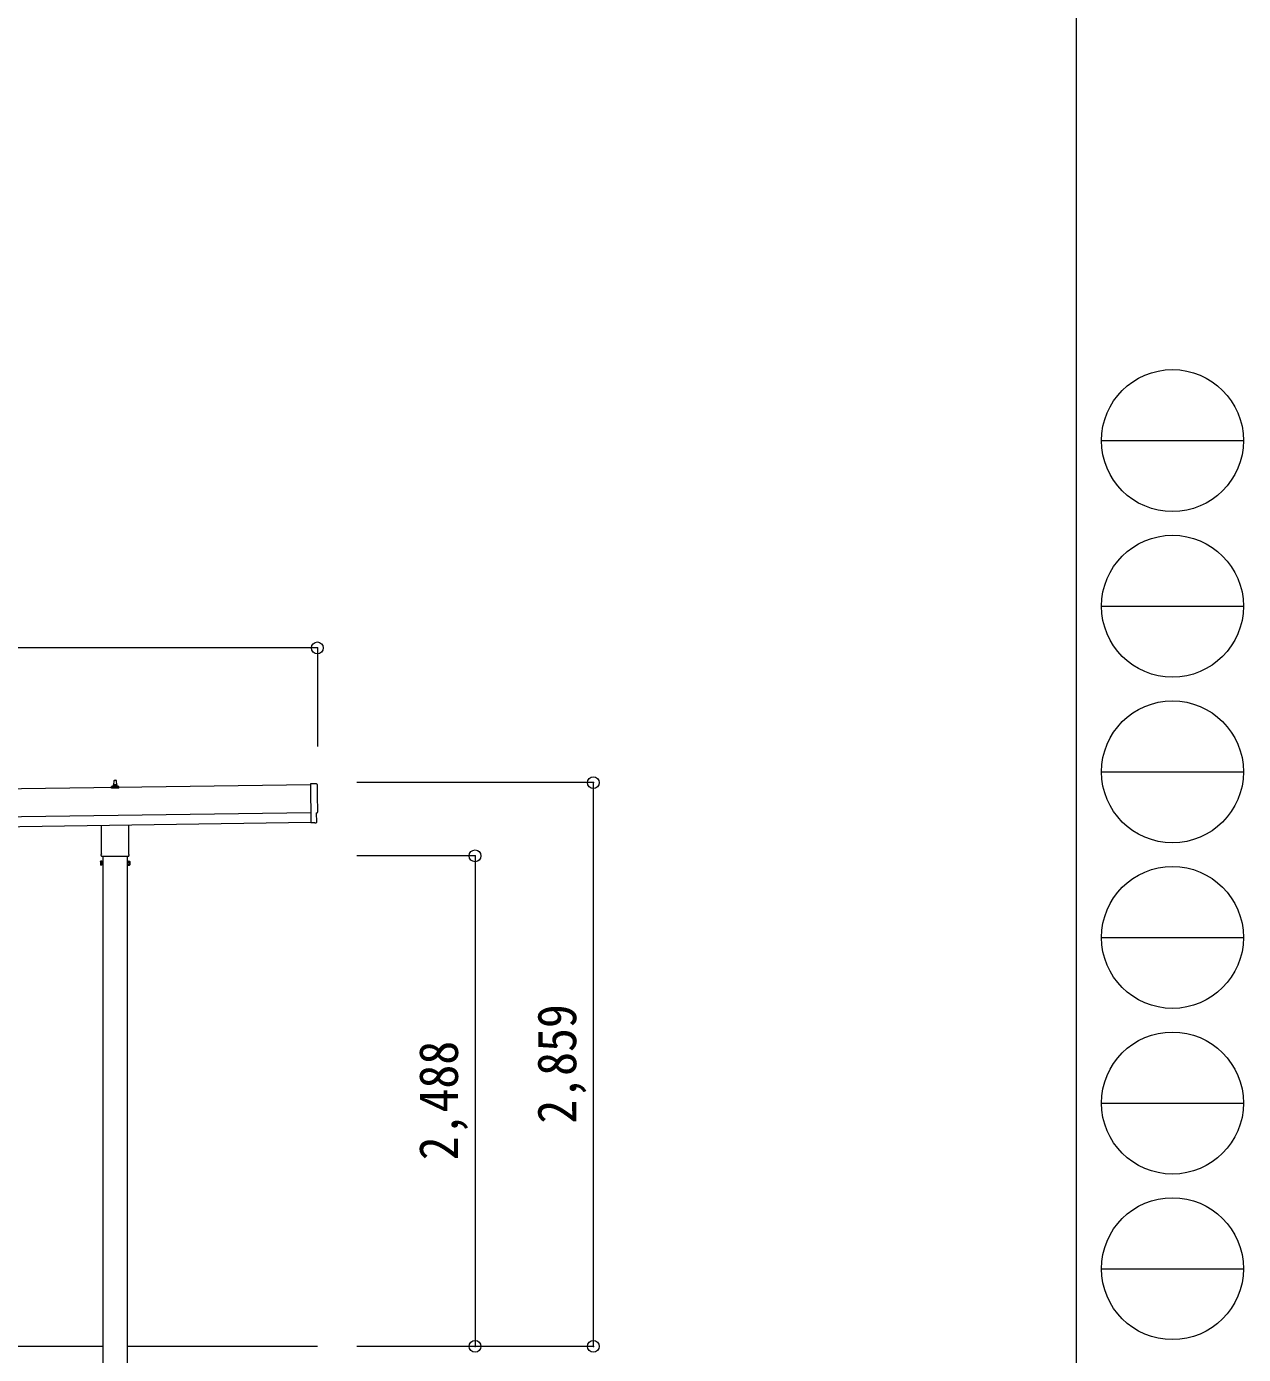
# Model space of a CAD drawing. Units: millimetres at full size, sheet at 1:60. Extents: x -16864 to 16864, y -11640 to 11640.
# Drawn here: x 10691 to 16864, y -6735 to 0 of the extents above; entities that cross this region are included whole.
import ezdxf
from ezdxf.enums import TextEntityAlignment as Align

# ---------------------------------------------------------------- set-up
doc = ezdxf.new("R2010")
doc.units = ezdxf.units.MM
doc.header["$LTSCALE"] = 60
doc.header["$PDMODE"] = 32
doc.header["$PDSIZE"] = 60
for name, color, linetype, lineweight in [('0-2_TEXT1', 4, 'Continuous', 9), ('0-3_SHAPE', 7, 'Continuous', 9), ('0-8_TABLE1', 6, 'Continuous', 9), ('F-0', 7, 'Continuous', 9)]:
    doc.layers.add(name, color=color, linetype=linetype, lineweight=lineweight)
doc.styles.add('ＭＳ ゴシック', font='')
doc.styles.get('ＭＳ ゴシック').set_extended_font_data('MS Gothic')

msp = doc.modelspace()

# ---------------------------------------------------------------- linework, layer by layer
at = {"layer": '0-2_TEXT1'}
for p, q in [((11134.9, -3846.86), (11135.62, -3823.34)), ((11136.62, -3822.36), (11145.17, -3822.36)), ((11146.17, -3823.34), (11146.9, -3846.86)), ((12131.27, -3845.56), (6525.65, -3925.64)), ((11122.65, -3862.36), (11122.65, -3854.65)), ((11159.15, -3862.36), (11122.65, -3862.36)), ((11123.03, -3853.86), (11158.76, -3853.86)), ((11123.41, -3853.67), (11130.13, -3852.04)), ((11130.51, -3851.86), (11151.28, -3851.86)), ((11130.9, -3851.07), (11130.9, -3846.86)), ((11131.9, -3846.86), (11149.9, -3846.86)), ((11150.9, -3851.07), (11150.9, -3846.86)), ((11158.38, -3853.67), (11151.66, -3852.04)), ((11159.15, -3862.36), (11159.15, -3854.65)), ((12131.2, -3840.47), (12134.04, -4039.31)), ((12162.88, -3841.68), (12131.2, -3840.47)), ((6527.65, -4065.62), (12133.27, -3985.54)), ((6528.37, -4115.62), (12133.99, -4035.54)), ((12152.25, -4038.14), (12134.04, -4039.31)), ((12152.92, -4038.76), (12152.25, -4038.14)), ((12153.67, -4039.03), (12160.58, -4038.57)), ((11072.29, -4196.35), (11072.29, -4050.71)), ((11208.89, -4048.75), (11208.89, -4196.35)), ((11066.59, -4234.62), (11067.35, -4233.3)), ((11066.59, -4234.62), (11066.59, -4251.62)), ((11073.59, -4238.21), (11067.35, -4238.21)), ((11070.59, -4205.12), (11070.59, -4199.62)), ((11208.53, -4208.62), (11072.65, -4208.62)), ((11078.09, -4208.62), (11078.09, -7193.97)), ((11203.09, -7193.97), (11203.09, -4208.62)), ((11207.59, -4238.21), (11213.83, -4238.21)), ((11210.59, -4199.62), (11210.59, -4205.12)), ((11214.59, -4234.62), (11213.83, -4233.3)), ((11214.59, -4234.62), (11214.59, -4251.62)), ((11066.59, -4251.62), (11067.35, -4252.93)), ((11073.59, -4248.03), (11067.35, -4248.03)), ((11073.59, -4252.93), (11067.35, -4252.93)), ((11076.09, -4252.32), (11073.59, -4252.32)), ((11205.09, -4252.32), (11207.59, -4252.32)), ((11207.59, -4248.03), (11213.83, -4248.03)), ((11207.59, -4252.93), (11213.83, -4252.93)), ((11214.59, -4251.62), (11213.83, -4252.93))]:
    msp.add_line(p, q, dxfattribs=at)
for points in [[(12163.38, -4035.53), (12162.71, -3988.51), (12163.31, -3988.5)], [(11073.59, -4252.93), (11073.59, -4233.3), (11067.35, -4233.3)], [(11073.59, -4252.32), (11073.59, -4233.92), (11076.09, -4233.92)], [(11207.59, -4252.32), (11207.59, -4233.92), (11205.09, -4233.92)], [(11207.59, -4252.93), (11207.59, -4233.3), (11213.83, -4233.3)]]:
    msp.add_lwpolyline(points, dxfattribs=at)
for points in [[(11076.09, -4253.62), (11076.09, -4232.62), (11078.09, -4232.62), (11078.09, -4253.62)], [(11205.09, -4253.62), (11205.09, -4232.62), (11203.09, -4232.62), (11203.09, -4253.62)]]:
    msp.add_lwpolyline(points, close=True, dxfattribs=at)
for centre, radius, start, end in [((11136.62, -3823.36), 1, 90, 178.60509), ((11145.17, -3823.36), 1, 1.39491, 90), ((11123.65, -3854.65), 1, 103.62699, 180), ((11129.9, -3851.07), 1, 283.62699, 0), ((11134.98, -3847.49), 4.13, 90, 171.17633), ((11131.9, -3847.86), 1, 90, 180), ((11144.23, -3846.86), 4.83, 133.60282, 180), ((11137.56, -3846.86), 4.83, 0, 46.39718), ((11146.81, -3847.49), 4.13, 8.82367, 90), ((11149.9, -3847.86), 1, 0, 90), ((11151.9, -3851.07), 1, 180, 256.37301), ((11158.15, -3854.65), 1, 0, 76.37301), ((12153.6, -4038.03), 1, 227.3164, 273.81435), ((11070.93, -4235.76), 4.34, 145.61575, 214.38425), ((11082.83, -4243.12), 16.24, 162.41205, 197.58795), ((11074.59, -4199.62), 4, 125.09963, 180), ((11074.59, -4205.12), 4, 180, 194.47751), ((11074.59, -4205.12), 4, 194.47751, 241.04498), ((11206.59, -4205.12), 4, 298.95502, 345.52249), ((11206.59, -4199.62), 4, 0, 54.90037), ((11206.59, -4205.12), 4, 345.52249, 0), ((11210.24, -4235.76), 4.34, 325.61575, 34.38425), ((11198.35, -4243.12), 16.24, 342.41205, 17.58795), ((11070.93, -4250.48), 4.34, 145.61575, 214.38425), ((11210.24, -4250.48), 4.34, 325.61575, 34.38425)]:
    msp.add_arc(centre, radius, start, end, dxfattribs=at)
for centre, major_axis, ratio, start_param, end_param in [((12162.68, -3844.67), (3, -0.04), 0.99863, 6.2683889, 7.8016218), ((16929.06, -3847.01), (-4762.89, -68.04), 0.99863, 6.268406, 6.2977043), ((12160.38, -4035.57), (2.21, -2.04), 0.9974, 5.5252311, 7.0411395), ((12163.25, -3984.1), (4.41, -0.06), 0.99863, 4.712389, 6.2976778)]:
    msp.add_ellipse(centre, major_axis=major_axis, ratio=ratio, start_param=start_param, end_param=end_param, dxfattribs=at)
at = {"layer": '0-3_SHAPE'}
for p, q in [((11078.09, -6693.97), (8103.09, -6693.97)), ((12166.59, -6693.97), (11203.09, -6693.97))]:
    msp.add_line(p, q, dxfattribs=at)
at = {"layer": '0-8_TABLE1'}
for p, q in [((12166.59, -3151.34), (817.59, -3151.34)), ((12166.59, -3151.34), (12166.59, -3651.34)), ((13566.59, -3834.87), (12366.59, -3834.87)), ((13566.59, -6693.97), (13566.59, -3834.87)), ((12966.59, -4206.12), (12366.59, -4206.12)), ((12966.59, -4206.12), (12966.59, -6693.97)), ((13566.59, -6693.97), (12366.59, -6693.97))]:
    msp.add_line(p, q, dxfattribs=at)
for p in [(12166.59, -3151.34), (13566.59, -3834.87), (12966.59, -4206.12), (12966.59, -6693.97), (13566.59, -6693.97)]:
    msp.add_point(p, dxfattribs=at)
at = {"layer": 'F-0', "color": 5, "lineweight": 5}
msp.add_line((16015.88, 11640), (16015.88, -11640), dxfattribs=at)
at = {"layer": 'F-0', "color": 4}
for p, q in [((16144.11, -2100), (16864.12, -2100)), ((16144.11, -2940), (16864.12, -2940)), ((16144.11, -3780), (16864.12, -3780)), ((16144.11, -4620), (16864.12, -4620)), ((16144.11, -5460), (16864.12, -5460)), ((16144.11, -6300), (16864.12, -6300))]:
    msp.add_line(p, q, dxfattribs=at)
for centre in [(16504.11, -2100), (16504.11, -2940), (16504.11, -3780), (16504.11, -4620), (16504.11, -5460), (16504.11, -6300)]:
    msp.add_circle(centre, 360, dxfattribs=at)

# ---------------------------------------------------------------- texts
at = {"layer": '0-8_TABLE1', "color": 7, "style": 'ＭＳ ゴシック', "width": 0.9}
for s, p in [('2,859', (13539.09, -5564.42)), ('2,488', (12939.09, -5750.05))]:
    msp.add_text(s, height=197.9, rotation=90, dxfattribs=at).set_placement(p, align=Align.BOTTOM_LEFT)

doc.saveas('drawing.dxf')
